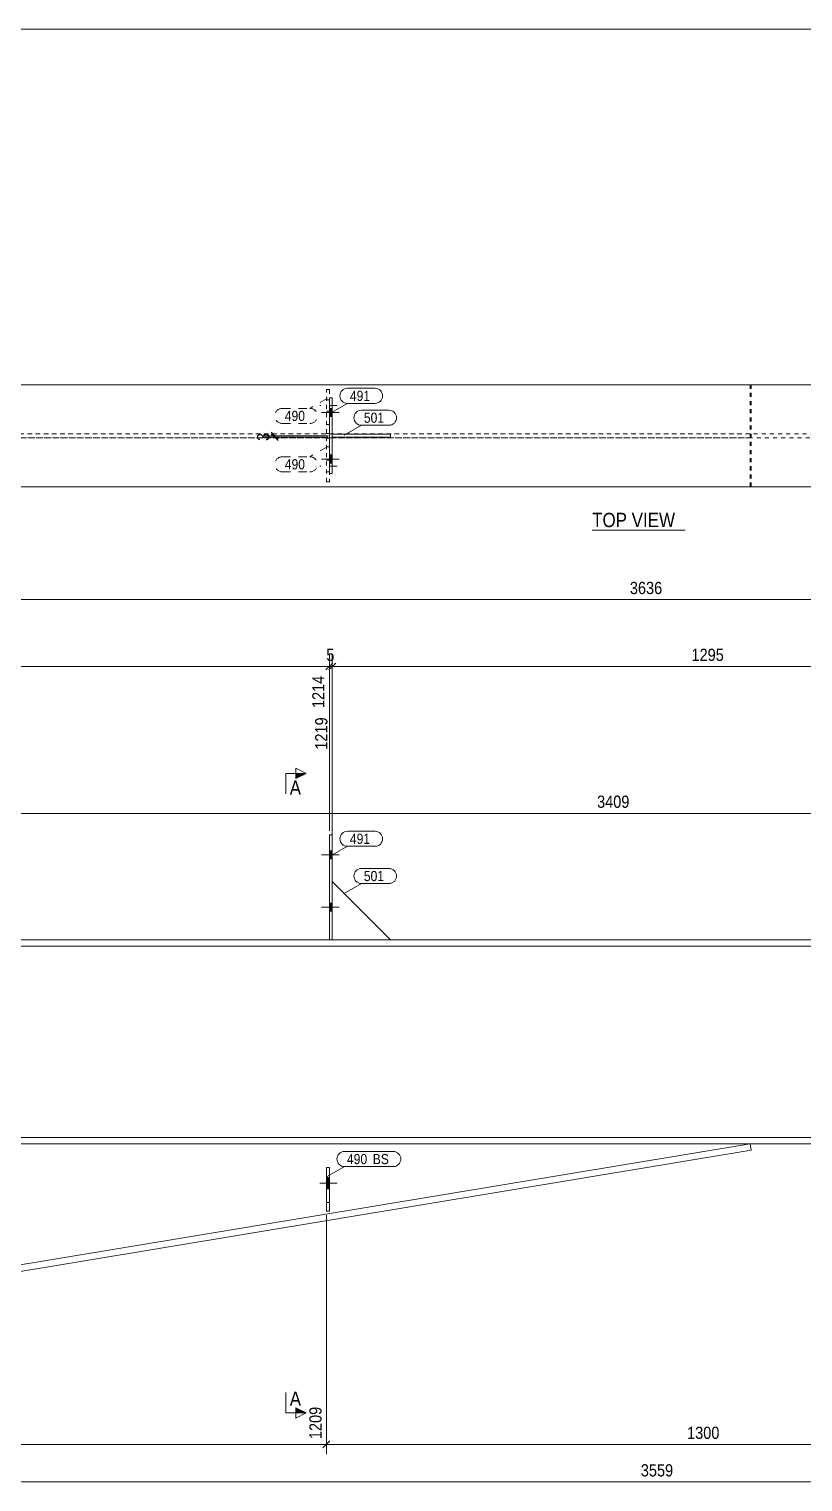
# Model space of a CAD drawing. Header units: millimetres. Extents: x 2 to 825, y 1 to 579.
# Drawn here: x 194.7 to 384.4, y 222.9 to 579 of the extents above; entities that cross this region are included whole.
import ezdxf

# ---------------------------------------------------------------- set-up
doc = ezdxf.new("R2010")
doc.units = ezdxf.units.MM
for name, pattern in [('XKITLINE00', [0]), ('XKITLINE01', [4, 1, -1, 1, -1]), ('XKITLINE02', [4, 2, -2])]:
    doc.linetypes.add(name, pattern=pattern)
for name, color, linetype, lineweight in [('Bolt', 3, 'Continuous', 0), ('Dimensions', 7, 'Continuous', 0), ('DrawingSheet', 5, 'Continuous', 0), ('OtherObjectType', 7, 'Continuous', 0), ('Part', 2, 'Continuous', 0), ('PartMark', 7, 'Continuous', 0), ('Section', 6, 'Continuous', 0)]:
    doc.layers.add(name, color=color, linetype=linetype, lineweight=lineweight)
doc.styles.add('ARIAL', font='ARIAL.TTF')

# ---------------------------------------------------------------- blocks, each defined once
blk = doc.blocks.new('*A5')
at = {"layer": 'Bolt', "color": 3, "linetype": 'XKITLINE02', "lineweight": 0}
for p, q in [((270.26, 296.1), (265.97, 296.1)), ((268.33, 297.51), (267.62, 297.51)), ((268.33, 294.7), (267.62, 294.7))]:
    blk.add_line(p, q, dxfattribs=at)
blk = doc.blocks.new('*A6')
at = {"layer": 'Bolt'}
blk.add_hatch(color=3, dxfattribs=at).paths.add_polyline_path([(268.33, 294.7), (267.62, 294.7), (267.62, 297.51), (268.33, 297.51)], flags=17)
at = {"layer": 'Bolt', "color": 3, "linetype": 'XKITLINE00', "lineweight": 0}
for p, q in [((270.26, 296.1), (265.97, 296.1)), ((268.33, 297.51), (267.62, 297.51)), ((268.33, 294.7), (267.62, 294.7))]:
    blk.add_line(p, q, dxfattribs=at)
blk = doc.blocks.new('*A7')
at = {"layer": 'Bolt'}
for points in [[(268.33, 377.61), (269.05, 377.61), (269.05, 375.61), (268.33, 375.61)], [(268.33, 377.61), (269.05, 377.61), (269.05, 375.61), (268.33, 375.61)], [(268.33, 364.76), (269.05, 364.76), (269.05, 362.76), (268.33, 362.76)], [(268.33, 364.76), (269.05, 364.76), (269.05, 362.76), (268.33, 362.76)]]:
    blk.add_hatch(color=3, dxfattribs=at).paths.add_polyline_path(points, flags=17)
at = {"layer": 'Bolt', "color": 3, "linetype": 'XKITLINE00', "lineweight": 0}
for p, q in [((269.05, 377.61), (268.33, 377.61)), ((269.05, 377.61), (268.33, 377.61)), ((270.7, 376.61), (266.42, 376.61)), ((270.7, 376.61), (266.42, 376.61)), ((269.05, 375.61), (268.33, 375.61)), ((269.05, 375.61), (268.33, 375.61)), ((270.7, 363.76), (266.42, 363.76)), ((270.7, 363.76), (266.42, 363.76)), ((269.05, 364.76), (268.33, 364.76)), ((269.05, 364.76), (268.33, 364.76)), ((269.05, 362.76), (268.33, 362.76)), ((269.05, 362.76), (268.33, 362.76))]:
    blk.add_line(p, q, dxfattribs=at)
blk = doc.blocks.new('*A12')
at = {"layer": 'Part', "color": 2, "linetype": 'XKITLINE00', "lineweight": 0}
for p, q in [((603.32, 354.18), (100.04, 354.18)), ((603.32, 355.76), (100.21, 355.76)), ((603.32, 307.33), (95.1, 307.33)), ((94.94, 305.76), (603.32, 305.76))]:
    blk.add_line(p, q, dxfattribs=at)
blk = doc.blocks.new('*A16')
at = {"layer": 'Part', "color": 7, "linetype": 'XKITLINE01', "lineweight": 0}
for p, q in [((267.62, 299.96), (267.62, 289.25)), ((268.33, 299.96), (267.62, 299.96)), ((268.33, 289.25), (268.33, 299.96)), ((267.62, 291.39), (268.33, 291.39)), ((267.62, 289.25), (268.33, 289.25))]:
    blk.add_line(p, q, dxfattribs=at)
blk = doc.blocks.new('*A17')
at = {"layer": 'Part', "color": 2, "linetype": 'XKITLINE00', "lineweight": 0}
for p, q in [((267.62, 289.25), (267.62, 299.96)), ((267.62, 299.96), (268.33, 299.96)), ((268.33, 299.96), (268.33, 289.25)), ((268.33, 289.25), (267.62, 289.25))]:
    blk.add_line(p, q, dxfattribs=at)
at = {"layer": 'Part', "color": 7, "linetype": 'XKITLINE01', "lineweight": 0}
blk.add_line((267.62, 291.39), (268.33, 291.39), dxfattribs=at)
blk = doc.blocks.new('*A18')
at = {"layer": 'Part', "color": 2, "linetype": 'XKITLINE00', "lineweight": 0}
blk.add_line((283.33, 355.76), (269.05, 370.04), dxfattribs=at)
at = {"layer": 'Part', "color": 7, "linetype": 'XKITLINE01', "lineweight": 0}
for p, q in [((269.05, 370.04), (269.05, 355.76)), ((269.05, 355.76), (283.33, 355.76))]:
    blk.add_line(p, q, dxfattribs=at)
blk = doc.blocks.new('*A19')
at = {"layer": 'Part', "color": 2, "linetype": 'XKITLINE00', "lineweight": 0}
for p, q in [((269.05, 381.47), (268.33, 381.47)), ((268.33, 381.47), (268.33, 355.76)), ((269.05, 355.76), (269.05, 381.47))]:
    blk.add_line(p, q, dxfattribs=at)
at = {"layer": 'Part', "color": 7, "linetype": 'XKITLINE01', "lineweight": 0}
blk.add_line((268.33, 355.76), (269.05, 355.76), dxfattribs=at)
blk = doc.blocks.new('*A25')
at = {"layer": 'Part', "color": 2, "linetype": 'XKITLINE00', "lineweight": 0}
for p, q in [((371.71, 304.21), (89.84, 257.45)), ((90.01, 259.07), (371.45, 305.76)), ((94.72, 303.68), (97.02, 305.76)), ((371.45, 305.76), (371.71, 304.21))]:
    blk.add_line(p, q, dxfattribs=at)
at = {"layer": 'Part', "color": 7, "linetype": 'XKITLINE01', "lineweight": 0}
for p, q in [((89.84, 257.45), (94.72, 303.68)), ((97.02, 305.76), (371.45, 305.76))]:
    blk.add_line(p, q, dxfattribs=at)
blk = doc.blocks.new('*A27')
at = {"layer": 'Bolt', "color": 3, "linetype": 'XKITLINE02', "lineweight": 0}
for p, q in [((268.33, 488.15), (267.62, 488.15)), ((270.26, 486.75), (265.97, 486.75)), ((268.33, 485.34), (267.62, 485.34))]:
    blk.add_line(p, q, dxfattribs=at)
blk = doc.blocks.new('*A28')
at = {"layer": 'Bolt', "color": 3, "linetype": 'XKITLINE02', "lineweight": 0}
for p, q in [((270.26, 471.89), (265.97, 471.89)), ((268.33, 473.29), (267.62, 473.29)), ((268.33, 470.49), (267.62, 470.49))]:
    blk.add_line(p, q, dxfattribs=at)
blk = doc.blocks.new('*A29')
at = {"layer": 'Bolt'}
for points in [[(268.33, 486.03), (269.05, 486.03), (269.05, 484.03), (268.33, 484.03)], [(268.33, 486.03), (269.05, 486.03), (269.05, 484.03), (268.33, 484.03)], [(268.33, 474.61), (269.05, 474.61), (269.05, 472.61), (268.33, 472.61)], [(268.33, 474.61), (269.05, 474.61), (269.05, 472.61), (268.33, 472.61)]]:
    blk.add_hatch(color=3, dxfattribs=at).paths.add_polyline_path(points, flags=17)
at = {"layer": 'Bolt', "color": 3, "linetype": 'XKITLINE00', "lineweight": 0}
for p, q in [((270.7, 485.03), (266.42, 485.03)), ((270.7, 485.03), (266.42, 485.03)), ((269.05, 486.03), (268.33, 486.03)), ((269.05, 486.03), (268.33, 486.03)), ((269.05, 484.03), (268.33, 484.03)), ((269.05, 484.03), (268.33, 484.03)), ((269.05, 474.61), (268.33, 474.61)), ((269.05, 474.61), (268.33, 474.61)), ((270.7, 473.61), (266.42, 473.61)), ((270.7, 473.61), (266.42, 473.61)), ((269.05, 472.61), (268.33, 472.61)), ((269.05, 472.61), (268.33, 472.61))]:
    blk.add_line(p, q, dxfattribs=at)
blk = doc.blocks.new('*A34')
at = {"layer": 'Part', "color": 2, "linetype": 'XKITLINE00', "lineweight": 0}
for p, q in [((603.32, 491.82), (100.36, 491.82)), ((603.32, 466.82), (100.36, 466.82))]:
    blk.add_line(p, q, dxfattribs=at)
at = {"layer": 'Part', "color": 7, "linetype": 'XKITLINE01', "lineweight": 0}
for p, q in [((603.32, 479.82), (95.1, 479.82)), ((95.1, 478.82), (603.32, 478.82))]:
    blk.add_line(p, q, dxfattribs=at)
blk = doc.blocks.new('*A38')
at = {"layer": 'Part', "color": 7, "linetype": 'XKITLINE01', "lineweight": 0}
for p, q in [((267.62, 479.89), (267.62, 490.61)), ((267.62, 490.61), (268.33, 490.61)), ((268.33, 490.61), (268.33, 479.89)), ((267.62, 482.03), (268.33, 482.03)), ((268.33, 479.89), (267.62, 479.89))]:
    blk.add_line(p, q, dxfattribs=at)
blk = doc.blocks.new('*A39')
at = {"layer": 'Part', "color": 7, "linetype": 'XKITLINE01', "lineweight": 0}
for p, q in [((267.62, 468.03), (267.62, 478.75)), ((267.62, 478.75), (268.33, 478.75)), ((268.33, 478.75), (268.33, 468.03)), ((267.62, 476.61), (268.33, 476.61)), ((268.33, 468.03), (267.62, 468.03))]:
    blk.add_line(p, q, dxfattribs=at)
blk = doc.blocks.new('*A40')
at = {"layer": 'Part', "color": 2, "linetype": 'XKITLINE00', "lineweight": 0}
for p, q in [((269.05, 479.68), (283.33, 479.68)), ((283.33, 478.96), (269.05, 478.96)), ((283.33, 478.96), (283.33, 479.68))]:
    blk.add_line(p, q, dxfattribs=at)
at = {"layer": 'Part', "color": 7, "linetype": 'XKITLINE01', "lineweight": 0}
blk.add_line((269.05, 478.96), (269.05, 479.68), dxfattribs=at)
blk.add_line((269.05, 478.96), (269.05, 479.68), dxfattribs=at)
blk = doc.blocks.new('*A41')
at = {"layer": 'Part', "color": 2, "linetype": 'XKITLINE00', "lineweight": 0}
for p, q in [((268.33, 470.03), (268.33, 488.61)), ((268.33, 488.61), (269.05, 488.61)), ((269.05, 488.61), (269.05, 470.03)), ((269.05, 470.03), (268.33, 470.03))]:
    blk.add_line(p, q, dxfattribs=at)
blk = doc.blocks.new('*A47')
at = {"layer": 'Part', "color": 7, "linetype": 'XKITLINE01', "lineweight": 0}
for p, q in [((371.71, 491.82), (89.84, 491.82)), ((89.84, 466.82), (89.84, 491.82)), ((90.01, 479.82), (90.01, 491.82)), ((371.45, 466.82), (371.45, 491.82)), ((371.71, 466.82), (371.71, 491.82)), ((371.45, 479.82), (90.01, 479.82)), ((371.45, 478.82), (90.01, 478.82)), ((90.01, 466.82), (90.01, 478.82)), ((94.72, 479.82), (94.72, 478.82)), ((97.02, 478.82), (97.02, 479.82)), ((371.71, 466.82), (89.84, 466.82))]:
    blk.add_line(p, q, dxfattribs=at)
blk = doc.blocks.new('*A65')
at = {"layer": 'DrawingSheet', "color": 5, "linetype": 'XKITLINE00', "lineweight": 0}
blk.add_line((825, 579), (5, 579), dxfattribs=at)
blk = doc.blocks.new('*A73')
at = {"layer": 'Dimensions', "color": 7, "linetype": 'XKITLINE00', "lineweight": 0}
blk.add_line((86.73, 439.15), (606.17, 439.15), dxfattribs=at)
at = {"layer": 'Dimensions', "color": 3, "style": 'ARIAL', "width": 0.85}
blk.add_text('3636', height=3, dxfattribs=at).set_placement((342, 440.5))
blk = doc.blocks.new('*A86')
at = {"layer": 'PartMark', "color": 7, "linetype": 'XKITLINE00', "lineweight": 0}
for p, q in [((272.76, 382.38), (279.52, 382.38)), ((268.52, 376.29), (272.76, 378.68)), ((272.76, 378.68), (279.52, 378.68))]:
    blk.add_line(p, q, dxfattribs=at)
for centre, start, end in [((272.76, 380.53), 90, 270), ((279.52, 380.53), 270, 90)]:
    blk.add_arc(centre, 1.85, start, end, dxfattribs=at)
at = {"layer": 'PartMark', "color": 3, "style": 'ARIAL', "width": 0.85}
blk.add_text('491', height=2.5, dxfattribs=at).set_placement((273.36, 379.28))
blk = doc.blocks.new('*A95')
at = {"layer": 'PartMark', "color": 7, "linetype": 'XKITLINE00', "lineweight": 0}
for p, q in [((276.19, 373.24), (282.95, 373.24)), ((271.94, 367.14), (276.19, 369.54)), ((276.19, 369.54), (282.95, 369.54))]:
    blk.add_line(p, q, dxfattribs=at)
for centre, start, end in [((276.19, 371.39), 90, 270), ((282.95, 371.39), 270, 90)]:
    blk.add_arc(centre, 1.85, start, end, dxfattribs=at)
at = {"layer": 'PartMark', "color": 3, "style": 'ARIAL', "width": 0.85}
blk.add_text('501', height=2.5, dxfattribs=at).set_placement((276.79, 370.14))
blk = doc.blocks.new('*A97')
at = {"layer": 'PartMark', "color": 7, "linetype": 'XKITLINE00', "lineweight": 0}
for p, q in [((272.04, 303.87), (284.01, 303.87)), ((267.8, 297.78), (272.04, 300.17)), ((272.04, 300.17), (284.01, 300.17))]:
    blk.add_line(p, q, dxfattribs=at)
for centre, start, end in [((272.04, 302.02), 90, 270), ((284.01, 302.02), 270, 90)]:
    blk.add_arc(centre, 1.85, start, end, dxfattribs=at)
at = {"layer": 'PartMark', "color": 3, "style": 'ARIAL', "width": 0.85}
for s, p in [('490', (272.64, 300.77)), ('BS', (278.96, 300.77))]:
    blk.add_text(s, height=2.5, dxfattribs=at).set_placement(p)
blk = doc.blocks.new('*A98')
at = {"layer": 'Section'}
for points in [[(260.12, 396.56), (262.62, 396.56), (260.12, 395.31)], [(260.12, 241.04), (262.62, 239.79), (260.12, 239.79)]]:
    blk.add_hatch(color=3, dxfattribs=at).paths.add_polyline_path(points, flags=17)
at = {"layer": 'Section', "color": 1, "linetype": 'XKITLINE00', "lineweight": 0}
for p, q in [((257.62, 396.56), (257.62, 391.56)), ((257.62, 396.56), (262.62, 396.56)), ((257.62, 239.79), (257.62, 244.79)), ((257.62, 239.79), (262.62, 239.79))]:
    blk.add_line(p, q, dxfattribs=at)
at = {"layer": 'Section', "color": 3, "linetype": 'XKITLINE00', "lineweight": 0}
for p, q in [((260.12, 395.31), (260.12, 397.81)), ((260.12, 397.81), (262.62, 396.56)), ((262.62, 396.56), (260.12, 395.31)), ((262.62, 239.79), (260.12, 241.04)), ((260.12, 241.04), (260.12, 238.54)), ((262.62, 239.79), (260.12, 238.54))]:
    blk.add_line(p, q, dxfattribs=at)
at = {"layer": 'Section', "color": 7, "style": 'ARIAL', "width": 0.85}
for p in [(258.62, 391.31), (258.62, 241.54)]:
    blk.add_text('A', height=3.5, dxfattribs=at).set_placement(p)
blk = doc.blocks.new('*A102')
at = {"layer": 'Dimensions', "color": 7, "linetype": 'XKITLINE00', "lineweight": 0}
blk.add_line((94.94, 222.87), (603.32, 222.87), dxfattribs=at)
at = {"layer": 'Dimensions', "color": 3, "style": 'ARIAL', "width": 0.85}
blk.add_text('3559', height=3, dxfattribs=at).set_placement((344.68, 224.22))
blk = doc.blocks.new('*A104')
at = {"layer": 'Dimensions', "color": 7, "linetype": 'XKITLINE00', "lineweight": 0}
blk.add_line((94.94, 386.76), (581.89, 386.76), dxfattribs=at)
at = {"layer": 'Dimensions', "color": 3, "style": 'ARIAL', "width": 0.85}
blk.add_text('3409', height=3, dxfattribs=at).set_placement((333.96, 388.11))
blk = doc.blocks.new('*A106')
at = {"layer": 'Dimensions', "color": 7, "linetype": 'XKITLINE00', "lineweight": 0}
for p, q in [((94.94, 304.76), (94.94, 229.67)), ((267.62, 288.25), (267.62, 229.67)), ((95.78, 232.92), (94.09, 231.22)), ((94.94, 232.07), (267.62, 232.07)), ((268.47, 232.92), (266.77, 231.22))]:
    blk.add_line(p, q, dxfattribs=at)
at = {"layer": 'Dimensions', "color": 3}
for p in [(94.94, 232.07), (267.62, 232.07)]:
    blk.add_point(p, dxfattribs=at)
at = {"layer": 'Dimensions', "color": 3, "style": 'ARIAL', "width": 0.85}
blk.add_text('1209', height=3, rotation=90.0002, dxfattribs=at).set_placement((266.42, 233.37))
blk.add_text('1209', height=3, dxfattribs=at).set_placement((176.83, 233.42))
blk = doc.blocks.new('*A107')
at = {"layer": 'Dimensions', "color": 7, "linetype": 'XKITLINE00', "lineweight": 0}
for p, q in [((453.33, 306.33), (453.33, 229.67)), ((267.62, 288.25), (267.62, 229.67)), ((268.47, 232.92), (266.77, 231.22)), ((267.62, 232.07), (453.33, 232.07)), ((454.18, 232.92), (452.48, 231.22))]:
    blk.add_line(p, q, dxfattribs=at)
at = {"layer": 'Dimensions', "color": 3}
for p in [(267.62, 232.07), (453.33, 232.07)]:
    blk.add_point(p, dxfattribs=at)
at = {"layer": 'Dimensions', "color": 3, "style": 'ARIAL', "width": 0.85}
blk.add_text('2509', height=3, rotation=90.0002, dxfattribs=at).set_placement((452.13, 233.37))
blk.add_text('1300', height=3, dxfattribs=at).set_placement((356.02, 233.42))
blk = doc.blocks.new('*A109')
at = {"layer": 'Dimensions', "color": 7, "linetype": 'XKITLINE00', "lineweight": 0}
for p, q in [((94.94, 306.76), (94.94, 427.26)), ((94.94, 306.76), (94.94, 425.61)), ((268.33, 382.47), (268.33, 425.61)), ((95.78, 423.6), (94.09, 421.91)), ((97.44, 423.26), (94.94, 422.76)), ((94.94, 422.76), (268.33, 422.76)), ((97.44, 422.26), (94.94, 422.76)), ((102.16, 422.76), (94.94, 422.76)), ((269.18, 423.6), (267.48, 421.91))]:
    blk.add_line(p, q, dxfattribs=at)
at = {"layer": 'Dimensions', "color": 3}
for p in [(94.94, 422.76), (268.33, 422.76)]:
    blk.add_point(p, dxfattribs=at)
at = {"layer": 'Dimensions', "color": 7}
blk.add_point((94.94, 422.76), dxfattribs=at)
at = {"layer": 'Dimensions', "color": 3, "style": 'ARIAL', "width": 0.85}
for s, p in [('RD', (96.38, 423.96)), ('1214', (177.18, 424.11))]:
    blk.add_text(s, height=3, dxfattribs=at).set_placement(p)
blk.add_text('1214', height=3, rotation=90.0002, dxfattribs=at).set_placement((267.13, 412.56))
blk = doc.blocks.new('*A110')
at = {"layer": 'Dimensions', "color": 7, "linetype": 'XKITLINE00', "lineweight": 0}
for p, q in [((268.33, 382.47), (268.33, 425.61)), ((269.05, 371.04), (269.05, 425.61)), ((269.18, 423.6), (267.48, 421.91)), ((269.89, 423.6), (268.2, 421.91)), ((268.33, 422.76), (269.05, 422.76))]:
    blk.add_line(p, q, dxfattribs=at)
at = {"layer": 'Dimensions', "color": 3}
for p in [(268.33, 422.76), (269.05, 422.76)]:
    blk.add_point(p, dxfattribs=at)
at = {"layer": 'Dimensions', "color": 3, "style": 'ARIAL', "width": 0.85}
blk.add_text('5', height=3, dxfattribs=at).set_placement((267.58, 424.11))
blk.add_text('1219', height=3, rotation=90.0002, dxfattribs=at).set_placement((267.85, 402.36))
blk = doc.blocks.new('*A111')
at = {"layer": 'Dimensions', "color": 7, "linetype": 'XKITLINE00', "lineweight": 0}
for p, q in [((269.05, 371.04), (269.05, 425.61)), ((454.05, 382.47), (454.05, 425.61)), ((269.89, 423.6), (268.2, 421.91)), ((269.05, 422.76), (454.05, 422.76)), ((454.89, 423.6), (453.2, 421.91))]:
    blk.add_line(p, q, dxfattribs=at)
at = {"layer": 'Dimensions', "color": 3}
for p in [(269.05, 422.76), (454.05, 422.76)]:
    blk.add_point(p, dxfattribs=at)
at = {"layer": 'Dimensions', "color": 3, "style": 'ARIAL', "width": 0.85}
blk.add_text('1295', height=3, dxfattribs=at).set_placement((357.1, 424.11))
blk.add_text('2514', height=3, rotation=90.0002, dxfattribs=at).set_placement((452.85, 412.56))
blk = doc.blocks.new('*A119')
at = {"layer": 'Dimensions', "color": 7, "linetype": 'XKITLINE00', "lineweight": 0}
for p, q in [((268.05, 479.32), (252.09, 479.32)), ((268.05, 478.96), (252.09, 478.96)), ((254.09, 480.17), (255.78, 478.47)), ((254.09, 479.81), (255.78, 478.11)), ((254.94, 478.96), (254.94, 479.32))]:
    blk.add_line(p, q, dxfattribs=at)
at = {"layer": 'Dimensions', "color": 3}
for p in [(254.94, 479.32), (254.94, 478.96)]:
    blk.add_point(p, dxfattribs=at)
at = {"layer": 'Dimensions', "color": 3, "style": 'ARIAL', "width": 0.85}
blk.add_text('3', height=3, rotation=90.0002, dxfattribs=at).set_placement((253.59, 478.03))
blk = doc.blocks.new('*A128')
at = {"layer": 'PartMark', "color": 7, "linetype": 'XKITLINE00', "lineweight": 0}
for p, q in [((272.76, 490.94), (279.52, 490.94)), ((268.52, 484.85), (272.76, 487.24)), ((272.76, 487.24), (279.52, 487.24))]:
    blk.add_line(p, q, dxfattribs=at)
for centre, start, end in [((272.76, 489.09), 90, 270), ((279.52, 489.09), 270, 90)]:
    blk.add_arc(centre, 1.85, start, end, dxfattribs=at)
at = {"layer": 'PartMark', "color": 3, "style": 'ARIAL', "width": 0.85}
blk.add_text('491', height=2.5, dxfattribs=at).set_placement((273.36, 487.84))
blk = doc.blocks.new('*A129')
at = {"layer": 'PartMark', "color": 7, "linetype": 'XKITLINE00', "lineweight": 0}
for p, q in [((276.19, 485.58), (282.95, 485.58)), ((271.94, 479.49), (276.19, 481.88)), ((276.19, 481.88), (282.95, 481.88))]:
    blk.add_line(p, q, dxfattribs=at)
for centre, start, end in [((276.19, 483.73), 90, 270), ((282.95, 483.73), 270, 90)]:
    blk.add_arc(centre, 1.85, start, end, dxfattribs=at)
at = {"layer": 'PartMark', "color": 3, "style": 'ARIAL', "width": 0.85}
blk.add_text('501', height=2.5, dxfattribs=at).set_placement((276.79, 482.48))
blk = doc.blocks.new('*A130')
at = {"layer": 'PartMark', "color": 7, "linetype": 'XKITLINE02', "lineweight": 0}
for p, q in [((256.8, 474.17), (263.56, 474.17)), ((267.8, 476.56), (263.56, 474.17)), ((256.8, 470.47), (263.56, 470.47))]:
    blk.add_line(p, q, dxfattribs=at)
for centre, start, end in [((256.8, 472.32), 90, 270), ((263.56, 472.32), 270, 90)]:
    blk.add_arc(centre, 1.85, start, end, dxfattribs=at)
at = {"layer": 'PartMark', "color": 3, "style": 'ARIAL', "width": 0.85}
blk.add_text('490', height=2.5, dxfattribs=at).set_placement((257.4, 471.07))
blk = doc.blocks.new('*A131')
at = {"layer": 'PartMark', "color": 7, "linetype": 'XKITLINE02', "lineweight": 0}
for p, q in [((267.8, 488.42), (263.56, 486.03)), ((256.8, 486.03), (263.56, 486.03)), ((256.8, 482.33), (263.56, 482.33))]:
    blk.add_line(p, q, dxfattribs=at)
for centre, start, end in [((256.8, 484.18), 90, 270), ((263.56, 484.18), 270, 90)]:
    blk.add_arc(centre, 1.85, start, end, dxfattribs=at)
at = {"layer": 'PartMark', "color": 3, "style": 'ARIAL', "width": 0.85}
blk.add_text('490', height=2.5, dxfattribs=at).set_placement((257.4, 482.93))
blk = doc.blocks.new('*A135')
at = {"layer": 'OtherObjectType', "color": 7, "linetype": 'XKITLINE00', "lineweight": 0}
blk.add_line((332.75, 456.17), (355.58, 456.17), dxfattribs=at)
at = {"layer": 'OtherObjectType', "color": 7, "style": 'ARIAL', "width": 0.85}
blk.add_text('TOP VIEW', height=3.5, dxfattribs=at).set_placement((332.75, 456.92))

msp = doc.modelspace()

# ---------------------------------------------------------------- block references
at = {"lineweight": 0}
for name in ['*A65', '*A47', '*A131', '*A27', '*A38', '*A41', '*A128', '*A29', '*A129', '*A119', '*A39', '*A40', '*A130', '*A28', '*A135', '*A73', '*A109', '*A110', '*A111', '*A98', '*A104', '*A19', '*A86', '*A7', '*A95', '*A18', '*A107', '*A25', '*A102', '*A106', '*A97', '*A16', '*A17', '*A5', '*A6']:
    msp.add_blockref(name, (0, 0), dxfattribs=at)
at = {"layer": 'Part', "lineweight": 0}
for name in ['*A34', '*A12']:
    msp.add_blockref(name, (0, 0), dxfattribs=at)

doc.saveas('drawing.dxf')
